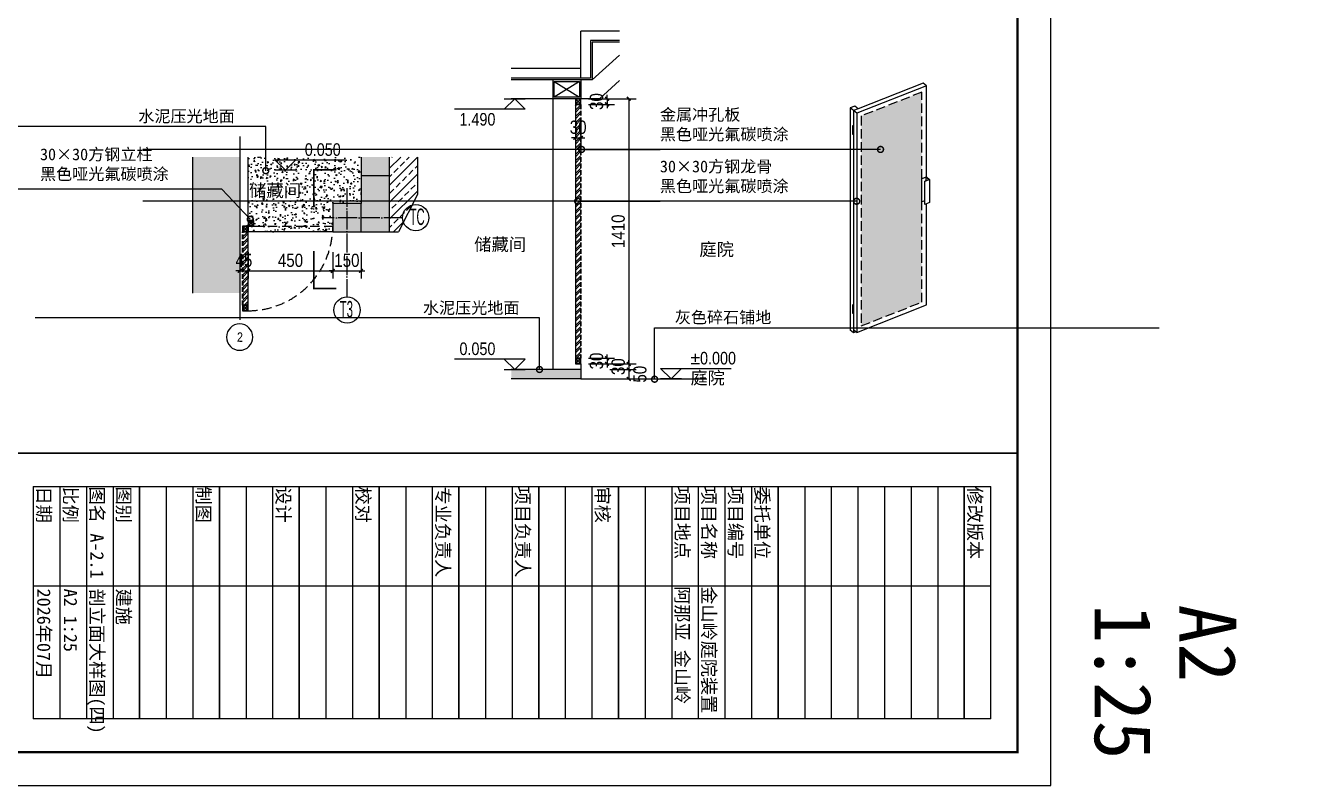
# Model space of a CAD drawing. Extents: x 9928 to 93764, y -101273 to -34887.
# Drawn here: x 82143 to 88937, y -101273 to -97231 of the extents above; entities that cross this region are included whole.
import ezdxf
from ezdxf import colors
from ezdxf.entities.mleader import LeaderData, LeaderLine
from ezdxf.enums import TextEntityAlignment as Align
from ezdxf.math import Vec2, Vec3

# ---------------------------------------------------------------- set-up
doc = ezdxf.new("R2010")
doc.units = 0
doc.header["$LTSCALE"] = 1000
doc.header["$MEASUREMENT"] = 0
for name, pattern in [('CENTER', [2, 1.25, -0.25, 0.25, -0.25]), ('DASH', [0.35, 0.25, -0.1]), ('DOTE', [2.42, 2, -0.2, 0.02, -0.2]), ('HIDDEN', [0.375, 0.25, -0.125])]:
    doc.linetypes.add(name, pattern=pattern)
for name, color, linetype in [('A', 163, 'CENTER'), ('A-ANNO-DIMS', 6, 'Continuous'), ('A-ANNO-NOTE', 4, 'Continuous'), ('A-ANNO-SYMB', 4, 'Continuous'), ('A-DETL-144', 144, 'Continuous'), ('A-DETL-42', 42, 'Continuous'), ('A-DOOR-SWNG', 21, 'HIDDEN'), ('A-FLOR-STRS', 54, 'Continuous'), ('A-FURN-PATT-251', 251, 'Continuous'), ('A-PRTN-PRHT', 216, 'Continuous'), ('A-SECT-005', 5, 'Continuous'), ('A-SECT-146', 216, 'Continuous'), ('A-WALL-FULL', 5, 'Continuous'), ('GL', 131, 'Continuous'), ('S-COLS', 5, 'Continuous'), ('S-GRID-IDEN', 4, 'Continuous'), ('S-PATT-251', 251, 'Continuous'), ('SPACE_HATCH', 8, 'Continuous')]:
    doc.layers.add(name, color=color, linetype=linetype)
doc.layers.add('A-ANNO-NPLT', color=250, linetype='Continuous', plot=False)
doc.styles.add('DIM', font='ARIALN.TTF')
doc.styles.add('DIM_T3', font='ARIALN.TTF')
doc.styles.add('EN', font='ARIALN.TTF')
doc.styles.add('EN1', font='ARIALN.TTF')
doc.styles.add('TBLK-A1$0$EN', font='')
doc.styles.get('TBLK-A1$0$EN').set_extended_font_data('SimSun')
doc.dimstyles.new('_TCH_ARCH&&20', dxfattribs={"dimtxt": 70, "dimasz": 20, "dimexe": 40, "dimexo": 40, "dimgap": 20, "dimtad": 1, "dimdec": 0, "dimzin": 0, "dimdsep": 46, "dimtxsty": 'DIM_T3', "dimblk": 'ARCHTICK', "dimcen": 0.09, "dimclrd": 6, "dimclre": 6, "dimclrt": 6, "dimazin": 2, "dimtfac": 1, "dimtdec": 0, "dimtix": 1, "dimtmove": 2, "dimatfit": 3, "dimfxl": 100, "dimfxlon": 1, "dimtolj": 1, "dimtzin": 0, "dimarcsym": 0})

# ---------------------------------------------------------------- blocks, each defined once
blk = doc.blocks.new('alsidufhasdf')
at = {"layer": 'A-ANNO-NOTE'}
blk.add_line((-71369.3, -56095.3), (-70145.8, -56095.3), dxfattribs=at)
at = {"layer": 'A-ANNO-NOTE', "const_width": 12.5, "flags": 128}
blk.add_lwpolyline([(-69970.8, -65800.3), (-69970.8, -51475.3), (-80015.8, -51475.3), (-80015.8, -65800.3)], close=True, dxfattribs=at)
at = {"layer": 'A-ANNO-NOTE', "const_width": 8.75, "flags": 128}
blk.add_lwpolyline([(-71544.3, -56795.3), (-71544.3, -51475.3)], dxfattribs=at)
at = {"layer": 'A-ANNO-NOTE', "const_width": 8.75}
for points in [[(-71369.3, -51755.3), (-70145.8, -51755.3)], [(-71369.3, -52735.3), (-70145.8, -52735.3)], [(-71369.3, -53575.3), (-70145.8, -53575.3)], [(-71369.3, -53995.3), (-70145.8, -53995.3)], [(-71369.3, -54415.3), (-70145.8, -54415.3)], [(-71369.3, -54835.3), (-70145.8, -54835.3)], [(-71369.3, -55255.3), (-70145.8, -55255.3)], [(-71369.3, -55675.3), (-70145.8, -55675.3)], [(-71369.3, -56095.3), (-70145.8, -56095.3)]]:
    blk.add_lwpolyline(points, dxfattribs=at)
at = {"layer": 'A-ANNO-NPLT'}
for p, q in [((-70145.8, -51615.3), (-71369.3, -51615.3)), ((-70844.3, -51615.3), (-70844.3, -56655.3)), ((-71369.3, -51755.3), (-70145.8, -51755.3)), ((-71369.3, -51895.3), (-70145.8, -51895.3)), ((-71369.3, -52035.3), (-70145.8, -52035.3)), ((-71369.3, -52175.3), (-70145.8, -52175.3)), ((-71369.3, -52315.3), (-70145.8, -52315.3)), ((-71369.3, -52455.3), (-70145.8, -52455.3)), ((-71369.3, -52595.3), (-70145.8, -52595.3)), ((-71369.3, -52735.3), (-70145.8, -52735.3)), ((-71369.3, -52875.3), (-70145.8, -52875.3)), ((-71369.3, -53015.3), (-70145.8, -53015.3)), ((-71369.3, -53155.3), (-70145.8, -53155.3)), ((-71369.3, -53295.3), (-70145.8, -53295.3)), ((-71369.3, -53435.3), (-70145.8, -53435.3)), ((-71369.3, -53575.3), (-70145.8, -53575.3)), ((-71369.3, -53715.3), (-70145.8, -53715.3)), ((-71369.3, -53855.3), (-70145.8, -53855.3)), ((-71369.3, -53995.3), (-70145.8, -53995.3)), ((-71369.3, -54135.3), (-70145.8, -54135.3)), ((-71369.3, -54275.3), (-70145.8, -54275.3)), ((-71369.3, -54415.3), (-70145.8, -54415.3)), ((-71369.3, -54555.3), (-70145.8, -54555.3)), ((-71369.3, -54695.3), (-70145.8, -54695.3)), ((-71369.3, -54835.3), (-70145.8, -54835.3)), ((-71369.3, -54975.3), (-70145.8, -54975.3)), ((-71369.3, -55115.3), (-70145.8, -55115.3)), ((-71369.3, -55255.3), (-70145.8, -55255.3)), ((-71369.3, -55395.3), (-70145.8, -55395.3)), ((-71369.3, -55535.3), (-70145.8, -55535.3)), ((-71369.3, -55815.3), (-70145.8, -55815.3)), ((-71369.3, -55955.3), (-70145.8, -55955.3)), ((-71369.3, -55955.3), (-70145.8, -55955.3)), ((-71369.3, -56095.3), (-70145.8, -56095.3)), ((-71369.3, -56095.3), (-70145.8, -56095.3)), ((-71369.3, -56235.3), (-70145.8, -56235.3)), ((-71369.3, -56235.3), (-70145.8, -56235.3)), ((-71369.3, -56235.3), (-70145.8, -56235.3)), ((-71369.3, -56375.3), (-70145.8, -56375.3)), ((-71369.3, -56375.3), (-70145.8, -56375.3)), ((-71369.3, -56515.3), (-70145.8, -56515.3)), ((-71369.3, -56515.3), (-70145.8, -56515.3)), ((-71369.3, -56655.3), (-70145.8, -56655.3)), ((-71369.3, -56655.3), (-70145.8, -56655.3))]:
    blk.add_line(p, q, dxfattribs=at)
blk.add_lwpolyline([(-69795.8, -66000.3), (-69795.8, -51300.3), (-80190.8, -51300.3), (-80190.8, -66000.3)], close=True, dxfattribs=at)
for points in [[(-71369.3, -56655.3), (-71369.3, -51615.3)], [(-70145.8, -51615.3), (-70145.8, -56655.3)]]:
    blk.add_lwpolyline(points, dxfattribs=at)
at = {"layer": 'A-ANNO-NOTE', "style": 'TBLK-A1$0$EN'}
for s, p in [('修改版本', (-71369.3, -51755.3)), ('委托单位', (-71369.3, -52875.3)), ('项目编号', (-71369.3, -53015.3)), ('项目名称', (-71369.3, -53155.3)), ('金山岭庭院装置', (-70844.3, -53155.3)), ('项目地点', (-71369.3, -53295.3)), ('阿那亚 金山岭', (-70844.3, -53295.3)), ('审核', (-71369.3, -53715.3)), ('项目负责人', (-71369.3, -54135.3)), ('专业负责人', (-71369.3, -54555.3)), ('校对', (-71369.3, -54975.3)), ('设计', (-71369.3, -55395.3)), ('制图', (-71369.3, -55815.3)), ('图别', (-71369.3, -56235.3)), ('图名', (-71369.3, -56375.3)), ('比例', (-71369.3, -56515.3)), ('A2 1:25', (-70832.2, -56515.3)), ('日期', (-71369.3, -56655.3)), ('2026年07月', (-70832.2, -56655.3))]:
    blk.add_text(s, height=70, dxfattribs=at).set_placement(p, align=Align.BOTTOM_LEFT)
at = {"layer": 'A-ANNO-NOTE', "char_height": 300, "attachment_point": 1, "style": 'DIM_T3'}
for s, insert in [('{\\fSimSun|b0|i0|c134|p2;A2}', (-70748.7, -50324.1)), ('{\\fSimSun|b0|i0|c134|p2;1:25}', (-70748.7, -50769))]:
    blk.add_mtext_dynamic_manual_height_columns(s, width=5992.162, gutter_width=1500, heights=[0], dxfattribs=dict(at, insert=insert))
blk = doc.blocks.new('_ArchTick')
at = {"color": 0, "linetype": 'ByBlock', "const_width": 0.4}
blk.add_lwpolyline([(-0.5, -0.5), (0.5, 0.5)], dxfattribs=at)
blk = doc.blocks.new('*D771')
at = {"layer": 'A-ANNO-DIMS', "color": 6, "lineweight": -2, "transparency": 16777216}
for p, q in [((85249.9, -97620.4), (85389.9, -97620.4)), ((85349.9, -97620.4), (85349.9, -99030.4)), ((85249.9, -99030.4), (85389.9, -99030.4))]:
    blk.add_line(p, q, dxfattribs=at)
at = {"layer": 'Defpoints', "color": 0, "transparency": 16777216}
for p in [(85096.1, -97620.4), (85096.1, -99030.4), (85349.9, -99030.4)]:
    blk.add_point(p, dxfattribs=at)
at = {"layer": 'A-ANNO-DIMS', "color": 6, "lineweight": -2, "transparency": 16777216, "xscale": 20, "yscale": 20, "zscale": 20}
for p, rotation in [((85349.9, -97620.4), 90), ((85349.9, -99030.4), 270)]:
    blk.add_blockref('_ArchTick', p, dxfattribs=dict(at, rotation=rotation))
at = {"layer": 'A-ANNO-DIMS', "color": 6, "transparency": 16777216, "insert": (85294.2, -98325.4), "char_height": 70, "attachment_point": 5, "rotation": 90, "style": 'DIM_T3'}
blk.add_mtext('\\A1;1410', dxfattribs=at)
blk = doc.blocks.new('*D772')
at = {"layer": 'A-ANNO-DIMS', "color": 6, "lineweight": -2, "transparency": 16777216}
for p, q in [((85136.1, -97620.4), (85274.7, -97620.4)), ((85234.7, -97620.4), (85234.7, -97600.4)), ((85234.7, -97620.4), (85234.7, -97650.4)), ((85136.1, -97650.4), (85274.7, -97650.4)), ((85234.7, -97650.4), (85234.7, -97670.4))]:
    blk.add_line(p, q, dxfattribs=at)
at = {"layer": 'Defpoints', "color": 0, "transparency": 16777216}
for p in [(85096.1, -97620.4), (85096.1, -97650.4), (85234.7, -97650.4)]:
    blk.add_point(p, dxfattribs=at)
at = {"layer": 'A-ANNO-DIMS', "color": 6, "lineweight": -2, "transparency": 16777216, "xscale": 20, "yscale": 20, "zscale": 20}
for p, rotation in [((85234.7, -97620.4), 270), ((85234.7, -97650.4), 90)]:
    blk.add_blockref('_ArchTick', p, dxfattribs=dict(at, rotation=rotation))
at = {"layer": 'A-ANNO-DIMS', "color": 6, "transparency": 16777216, "insert": (85178.9, -97635.4), "char_height": 70, "attachment_point": 5, "rotation": 90, "style": 'DIM_T3'}
blk.add_mtext('\\A1;30', dxfattribs=at)
blk = doc.blocks.new('*D773')
at = {"layer": 'A-ANNO-DIMS', "color": 6, "lineweight": -2, "transparency": 16777216}
for p, q in [((85234.7, -99000.4), (85234.7, -98980.4)), ((85136.1, -99000.4), (85274.7, -99000.4)), ((85136.1, -99030.4), (85274.7, -99030.4)), ((85234.7, -99000.4), (85234.7, -99030.4)), ((85234.7, -99030.4), (85234.7, -99050.4))]:
    blk.add_line(p, q, dxfattribs=at)
at = {"layer": 'Defpoints', "color": 0, "transparency": 16777216}
for p in [(85096.1, -99000.4), (85096.1, -99030.4), (85234.7, -99030.4)]:
    blk.add_point(p, dxfattribs=at)
at = {"layer": 'A-ANNO-DIMS', "color": 6, "lineweight": -2, "transparency": 16777216, "xscale": 20, "yscale": 20, "zscale": 20}
for p, rotation in [((85234.7, -99000.4), 270), ((85234.7, -99030.4), 90)]:
    blk.add_blockref('_ArchTick', p, dxfattribs=dict(at, rotation=rotation))
at = {"layer": 'A-ANNO-DIMS', "color": 6, "transparency": 16777216, "insert": (85178.9, -99015.4), "char_height": 70, "attachment_point": 5, "rotation": 90, "style": 'DIM_T3'}
blk.add_mtext('\\A1;30', dxfattribs=at)
blk = doc.blocks.new('*D774')
at = {"layer": 'A-ANNO-DIMS', "color": 6, "lineweight": -2, "transparency": 16777216}
for p, q in [((85066.1, -97728), (85066.1, -97868)), ((85096.1, -97728), (85096.1, -97868)), ((85066.1, -97828), (85046.1, -97828)), ((85066.1, -97828), (85096.1, -97828)), ((85096.1, -97828), (85116.1, -97828))]:
    blk.add_line(p, q, dxfattribs=at)
at = {"layer": 'Defpoints', "color": 0, "transparency": 16777216}
for p in [(85066.1, -97620.4), (85096.1, -97620.4), (85096.1, -97828)]:
    blk.add_point(p, dxfattribs=at)
at = {"layer": 'A-ANNO-DIMS', "color": 6, "lineweight": -2, "transparency": 16777216, "xscale": 20, "yscale": 20, "zscale": 20}
blk.add_blockref('_ArchTick', (85066.1, -97828), dxfattribs=at)
at = {"layer": 'A-ANNO-DIMS', "color": 6, "lineweight": -2, "transparency": 16777216, "xscale": 20, "yscale": 20, "zscale": 20, "rotation": 180}
blk.add_blockref('_ArchTick', (85096.1, -97828), dxfattribs=at)
at = {"layer": 'A-ANNO-DIMS', "color": 6, "transparency": 16777216, "insert": (85081.1, -97772.3), "char_height": 70, "attachment_point": 5, "style": 'DIM_T3'}
blk.add_mtext('\\A1;30', dxfattribs=at)
blk = doc.blocks.new('zw2')
at = {"layer": 'SPACE_HATCH'}
h = blk.add_hatch(color=256, dxfattribs=at)
h.dxf.hatch_style = 1
h.paths.add_polyline_path([(41709.3, -78137.2), (41859.3, -78137.2), (41859.3, -77987.2), (41709.3, -77987.2)])
at = {"layer": 'S-COLS'}
blk.add_lwpolyline([(41709.3, -78137.2), (41859.3, -78137.2), (41859.3, -77987.2), (41709.3, -77987.2)], close=True, dxfattribs=at)
blk = doc.blocks.new('TAG-COL')
blk.add_circle((0, 0), 4)
at = {"style": 'EN1'}
blk.add_attdef('NO', text='', height=2.19, dxfattribs=at).set_placement((0.01, 0.01), align=Align.MIDDLE_CENTER)
blk = doc.blocks.new('rrr')
at = {"layer": 'A-DETL-144'}
for p, q in [((112777.1, -95092.6), (112777.1, -95062.6)), ((112804.1, -95065.6), (112780.1, -95089.6)), ((112804.1, -95089.6), (112780.1, -95065.6)), ((113197.1, -95092.6), (113197.1, -95062.6)), ((113224.1, -95065.6), (113200.1, -95089.6)), ((113224.1, -95089.6), (113200.1, -95065.6))]:
    blk.add_line(p, q, dxfattribs=at)
at = {"layer": 'A-DETL-144', "linetype": 'DASH', "ltscale": 0.1}
for p, q in [((113197.1, -95089.6), (112807.1, -95089.6)), ((113197.1, -95092.6), (112807.1, -95092.6))]:
    blk.add_line(p, q, dxfattribs=at)
at = {"layer": 'A-DETL-144'}
for points in [[(112777.1, -95062.6), (112777.1, -95092.6), (112807.1, -95092.6), (112807.1, -95062.6)], [(112780.1, -95065.6), (112780.1, -95089.6), (112804.1, -95089.6), (112804.1, -95065.6)], [(113197.1, -95062.6), (113197.1, -95092.6), (113227.1, -95092.6), (113227.1, -95062.6)], [(113200.1, -95065.6), (113200.1, -95089.6), (113224.1, -95089.6), (113224.1, -95065.6)]]:
    blk.add_lwpolyline(points, close=True, dxfattribs=at)
at = {"layer": 'A-DETL-42'}
blk.add_line((113197.1, -95062.6), (112807.1, -95062.6), dxfattribs=at)
blk = doc.blocks.new('*D776')
at = {"layer": 'A-ANNO-DIMS', "color": 6, "lineweight": -2, "transparency": 16777216}
for p, q in [((83281.6, -98436), (83281.6, -98576)), ((83326.6, -98436), (83326.6, -98576)), ((83281.6, -98536), (83261.6, -98536)), ((83281.6, -98536), (83326.6, -98536)), ((83326.6, -98536), (83346.6, -98536))]:
    blk.add_line(p, q, dxfattribs=at)
at = {"layer": 'Defpoints', "color": 0, "transparency": 16777216}
for p in [(83281.6, -97930.9), (83326.6, -97930.9), (83326.6, -98536)]:
    blk.add_point(p, dxfattribs=at)
at = {"layer": 'A-ANNO-DIMS', "color": 6, "lineweight": -2, "transparency": 16777216, "xscale": 20, "yscale": 20, "zscale": 20}
blk.add_blockref('_ArchTick', (83281.6, -98536), dxfattribs=at)
at = {"layer": 'A-ANNO-DIMS', "color": 6, "lineweight": -2, "transparency": 16777216, "xscale": 20, "yscale": 20, "zscale": 20, "rotation": 180}
blk.add_blockref('_ArchTick', (83326.6, -98536), dxfattribs=at)
at = {"layer": 'A-ANNO-DIMS', "color": 6, "transparency": 16777216, "insert": (83304.1, -98480.4), "char_height": 70, "attachment_point": 5, "style": 'DIM_T3'}
blk.add_mtext('\\A1;45', dxfattribs=at)
blk = doc.blocks.new('*D777')
at = {"layer": 'A-ANNO-DIMS', "color": 6, "lineweight": -2, "transparency": 16777216}
for p, q in [((83326.6, -98436), (83326.6, -98576)), ((83776.6, -98436), (83776.6, -98576)), ((83326.6, -98536), (83776.6, -98536))]:
    blk.add_line(p, q, dxfattribs=at)
at = {"layer": 'Defpoints', "color": 0, "transparency": 16777216}
for p in [(83326.6, -97930.9), (83776.6, -98328), (83776.6, -98536)]:
    blk.add_point(p, dxfattribs=at)
at = {"layer": 'A-ANNO-DIMS', "color": 6, "lineweight": -2, "transparency": 16777216, "xscale": 20, "yscale": 20, "zscale": 20, "rotation": 180}
blk.add_blockref('_ArchTick', (83326.6, -98536), dxfattribs=at)
at = {"layer": 'A-ANNO-DIMS', "color": 6, "lineweight": -2, "transparency": 16777216, "xscale": 20, "yscale": 20, "zscale": 20}
blk.add_blockref('_ArchTick', (83776.6, -98536), dxfattribs=at)
at = {"layer": 'A-ANNO-DIMS', "color": 6, "transparency": 16777216, "insert": (83551.6, -98480.2), "char_height": 70, "attachment_point": 5, "style": 'DIM_T3'}
blk.add_mtext('\\A1;450', dxfattribs=at)
blk = doc.blocks.new('*D778')
at = {"layer": 'A-ANNO-DIMS', "color": 6, "lineweight": -2, "transparency": 16777216}
for p, q in [((83776.6, -98436), (83776.6, -98576)), ((83926.6, -98436), (83926.6, -98576)), ((83776.6, -98536), (83756.6, -98536)), ((83776.6, -98536), (83926.6, -98536)), ((83926.6, -98536), (83946.6, -98536))]:
    blk.add_line(p, q, dxfattribs=at)
at = {"layer": 'Defpoints', "color": 0, "transparency": 16777216}
for p in [(83776.6, -98328), (83926.6, -98328), (83926.6, -98536)]:
    blk.add_point(p, dxfattribs=at)
at = {"layer": 'A-ANNO-DIMS', "color": 6, "lineweight": -2, "transparency": 16777216, "xscale": 20, "yscale": 20, "zscale": 20}
blk.add_blockref('_ArchTick', (83776.6, -98536), dxfattribs=at)
at = {"layer": 'A-ANNO-DIMS', "color": 6, "lineweight": -2, "transparency": 16777216, "xscale": 20, "yscale": 20, "zscale": 20, "rotation": 180}
blk.add_blockref('_ArchTick', (83926.6, -98536), dxfattribs=at)
at = {"layer": 'A-ANNO-DIMS', "color": 6, "transparency": 16777216, "insert": (83851.6, -98480.2), "char_height": 70, "attachment_point": 5, "style": 'DIM_T3'}
blk.add_mtext('\\A1;150', dxfattribs=at)
blk = doc.blocks.new('_DotSmall')
at = {"color": 0, "linetype": 'ByBlock', "const_width": 0.5}
blk.add_lwpolyline([(-0.0625, 0, 1), (0.0625, 0, 1)], format="xyb", close=True, dxfattribs=at)
blk = doc.blocks.new('TAG-PLAN-ELEV')
blk.add_line((-1.66, 0), (9.6, 0))
for points in [[(-1.66, 0), (0, -1.66), (1.66, 0)], [(1.66, -1.66), (-1.66, -1.66)]]:
    blk.add_lwpolyline(points)
at = {"style": 'EN'}
for tag, p in [('LEVEL', (2.45, 0.65)), ('NAME', (2.45, -2.51))]:
    blk.add_attdef(tag, p, '', height=2, dxfattribs=at)
blk = doc.blocks.new('*D836')
at = {"layer": 'A-ANNO-DIMS', "color": 6, "lineweight": -2, "transparency": 16777216}
for p, q in [((85249.9, -99030.4), (85389.9, -99030.4)), ((85349.9, -99030.4), (85349.9, -99010.4)), ((85349.9, -99030.4), (85349.9, -99060.4)), ((85249.9, -99060.4), (85389.9, -99060.4)), ((85349.9, -99060.4), (85349.9, -99080.4))]:
    blk.add_line(p, q, dxfattribs=at)
at = {"layer": 'Defpoints', "color": 0, "transparency": 16777216}
for p in [(85096.1, -99030.4), (85096.1, -99060.4), (85349.9, -99060.4)]:
    blk.add_point(p, dxfattribs=at)
at = {"layer": 'A-ANNO-DIMS', "color": 6, "lineweight": -2, "transparency": 16777216, "xscale": 20, "yscale": 20, "zscale": 20}
for p, rotation in [((85349.9, -99030.4), 270), ((85349.9, -99060.4), 90)]:
    blk.add_blockref('_ArchTick', p, dxfattribs=dict(at, rotation=rotation))
at = {"layer": 'A-ANNO-DIMS', "color": 6, "transparency": 16777216, "insert": (85294.2, -99045.4), "char_height": 70, "attachment_point": 5, "rotation": 90, "style": 'DIM_T3'}
blk.add_mtext('\\A1;30', dxfattribs=at)
blk = doc.blocks.new('*D837')
at = {"layer": 'A-ANNO-DIMS', "color": 6, "lineweight": -2, "transparency": 16777216}
for p, q in [((85249.9, -99060.4), (85389.9, -99060.4)), ((85249.9, -99110.4), (85389.9, -99110.4)), ((85349.9, -99060.4), (85349.9, -99110.4))]:
    blk.add_line(p, q, dxfattribs=at)
at = {"layer": 'Defpoints', "color": 0, "transparency": 16777216}
for p in [(85096.1, -99060.4), (85096.1, -99110.4), (85349.9, -99110.4)]:
    blk.add_point(p, dxfattribs=at)
at = {"layer": 'A-ANNO-DIMS', "color": 6, "lineweight": -2, "transparency": 16777216, "xscale": 20, "yscale": 20, "zscale": 20}
for p, rotation in [((85349.9, -99060.4), 90), ((85349.9, -99110.4), 270)]:
    blk.add_blockref('_ArchTick', p, dxfattribs=dict(at, rotation=rotation))
at = {"layer": 'A-ANNO-DIMS', "color": 6, "transparency": 16777216, "insert": (85409.5, -99085.4), "char_height": 70, "attachment_point": 5, "rotation": 90, "style": 'DIM_T3'}
blk.add_mtext('\\A1;50', dxfattribs=at)

msp = doc.modelspace()

# ---------------------------------------------------------------- hatches: boundary and pattern name
at = {"layer": 'A-FURN-PATT-251'}
h = msp.add_hatch(dxfattribs=at)
h.set_pattern_fill('ANSI32', color=256, scale=5)
h.set_pattern_definition([(45, (-29865.337, -3182.235), (-16.8379802, 16.8379802), []), (45, (-29854.112, -3182.235), (-16.8379802, 16.8379802), [])])
h.paths.add_polyline_path([(85093.1, -97650.4), (85066.1, -97650.4), (85066.1, -99010.4), (85093.1, -99010.4)])
h = msp.add_hatch(color=256, dxfattribs=at)
h.dxf.hatch_style = 1
h.paths.add_polyline_path([(83031.6, -98653.9), (83281.6, -98653.9), (83281.6, -97930.9), (83031.6, -97930.9)])
h = msp.add_hatch(dxfattribs=at)
h.set_pattern_fill('混凝土', color=256, scale=10, angle=180)
h.set_pattern_definition([(230, (-30430.557, -3259.1), (-71.726018, 6.275213), [7.5, -82.5]), (175, (-30430.56, -3259.1), (13.875133, -75.219213), [6, -66]), (280.4514, (-30436.534, -3258.575), (-57.850938, -68.943954), [6.37402, -70.11421]), (226.1842, (-30430.56, -3279.1), (-106.724105, 16.5519), [11.25, -123.75]), (276.6356, (-30439.45, -3277.72), (-93.46627, -97.41179), [9.56103, -105.1713]), (171.1842, (-30430.56, -3279.1), (-93.466195, -97.41186), [9, -99]), (201, (-30440.557, -3274.1), (-59.690705, 40.26189), [7.5, -82.5]), (146, (-30440.56, -3274.1), (-24.331533, -72.515005), [6, -66]), (251.4514, (-30445.53, -3270.74), (-84.022263, -32.25305), [6.37402, -70.11421]), (217.5, (-30430.557, -3259.098), (-1.2159855, -33.2893854), [0, -65.2, 0, -67, 0, -66.25]), (187.5, (-30430.557, -3259.1), (-26.306954, -39.441171), [0, -38.2, 0, -63.7, 0, -25.25]), (147.5, (-30408.257, -3259.098), (-53.3822436, 2.255487), [0, -25, 0, -78, 0, -103.5]), (137.5, (-30398.257, -3259.1), (-58.318617, -10.010498), [0, -32.5, 0, -51.8, 0, -73.5])])
h.paths.add_polyline_path([(83926.6, -97930.9), (83326.6, -97930.9), (83326.6, -98328), (83776.6, -98328), (83771.2, -98178), (83926.6, -98178)])
h = msp.add_hatch(color=253, dxfattribs=at)
h.dxf.hatch_style = 1
h.paths.add_polyline_path([(83926.6, -97930.9), (84076.6, -97930.9), (84076.6, -98328), (83926.6, -98328)])
h = msp.add_hatch(dxfattribs=at)
h.set_pattern_fill('ANSI33', color=256, scale=20, angle=180)
h.set_pattern_definition([(225, (-30430.56, -3259.1), (44.90128, -44.90128), []), (225, (-30475.46, -3259.1), (44.90128, -44.90128), [31.75, -15.875])])
h.paths.add_polyline_path([(84076.6, -97930.9), (84226.6, -97930.9), (84226.6, -98129.4), (84126.6, -98328), (84076.6, -98328)])
h = msp.add_hatch(dxfattribs=at)
h.set_pattern_fill('ANSI32', color=256, scale=5)
h.set_pattern_definition([(45, (-30430.557, -3259.098), (-16.8379802, 16.8379802), []), (45, (-30419.332, -3259.098), (-16.8379802, 16.8379802), [])])
h.paths.add_polyline_path([(83326.6, -98328), (83299.6, -98328), (83299.6, -98718), (83326.6, -98718)])
h = msp.add_hatch(color=256, dxfattribs=at)
h.dxf.hatch_style = 1
h.paths.add_polyline_path([(84725.5, -99060.4), (84725.5, -99110.4), (85096.1, -99110.4), (85096.1, -99060.4)])
at = {"layer": 'S-PATT-251'}
h = msp.add_hatch(dxfattribs=at)
h.set_pattern_fill('圆形花纹', color=256, scale=8)
h.set_pattern_definition([(0, (-27283.222, -3039.83), (24, 12), [0.96, -23.04]), (90, (-27288.742, -3034.31), (-12, 24), [0.96, -23.04]), (45, (-27287.302, -3029.99), (0, 24), [1.0182338, -32.9228912]), (45, (-27278.902, -3038.39), (0, 24), [1.0182338, -32.9228912]), (135, (-27286.582, -3038.39), (-24, 2e-15), [1.0182338, -32.9228912]), (135, (-27278.182, -3029.99), (-24, 2e-15), [1.0182338, -32.9228912]), (36.8698977, (-27286.5815, -3029.2695), (24, 24), [1.2, -118.8]), (36.8698977, (-27279.8615, -3039.1095), (24, 24), [1.2, -118.8]), (53.1301024, (-27278.1815, -3037.6695), (-24, -24), [1.2, -118.8]), (53.1301024, (-27288.0215, -3030.9495), (-24, -24), [1.2, -118.8]), (126.8698976, (-27287.3015, -3037.6695), (-24, 24), [1.2, -118.8]), (126.8698976, (-27277.4615, -3030.9495), (-24, 24), [1.2, -118.8]), (143.1301023, (-27278.9015, -3029.2695), (-24, 24), [1.2, -118.8]), (143.1301023, (-27285.6215, -3039.1095), (-24, 24), [1.2, -118.8]), (11.3099325, (-27282.2615, -3039.8295), (23.99999994, 3e-08), [1.2237646, -121.152696]), (11.3099325, (-27284.4215, -3028.0695), (23.99999994, 3e-08), [1.2237646, -121.152696]), (78.6900675, (-27288.7415, -3033.3495), (3e-08, 23.99999994), [1.2237646, -121.152696]), (78.6900675, (-27276.9815, -3035.5095), (3e-08, 23.99999994), [1.2237646, -121.152696]), (101.3099325, (-27276.7415, -3033.3495), (-2e-09, -23.99999978), [1.2237646, -121.152696]), (101.3099325, (-27288.5015, -3035.5095), (-2e-09, -23.99999978), [1.2237646, -121.152696]), (168.6900675, (-27283.2215, -3039.8295), (-23.99999994, 3e-08), [1.2237646, -121.152696]), (168.6900675, (-27281.0615, -3028.0695), (-23.99999994, 3e-08), [1.2237646, -121.152696]), (21.8014095, (-27285.6215, -3028.5495), (47.99999998, 23.99999995), [1.2924395, -127.951512]), (21.8014095, (-27281.0615, -3039.5895), (47.99999998, 23.99999995), [1.2924395, -127.951512]), (68.1985905, (-27288.5015, -3032.1495), (-23.99999974, -47.99999946), [1.2924395, -127.951512]), (68.1985905, (-27277.4615, -3036.7095), (-23.99999974, -47.99999946), [1.2924395, -127.951512]), (111.8014095, (-27288.0215, -3036.7095), (-23.99999995, 47.99999998), [1.2924395, -127.951512]), (111.8014095, (-27276.9815, -3032.1495), (-23.99999995, 47.99999998), [1.2924395, -127.951512]), (158.1985905, (-27284.4215, -3039.5895), (-48.00000001, 23.99999987), [1.2924395, -127.951512]), (158.1985905, (-27279.8615, -3028.5495), (-48.00000001, 23.99999987), [1.2924395, -127.951512])])
h.paths.add_polyline_path([(86907.6, -97585.7), (86586.5, -97712.1), (86586.5, -98828.7), (86907.6, -98702.3), (86907.6, -98168.6), (86907.6, -98045.5)])

# ---------------------------------------------------------------- linework, layer by layer
at = {"layer": 'A', "ltscale": 0.3}
msp.add_line((83281.6, -97820.5), (83281.6, -98818.2), dxfattribs=at)
at = {"layer": 'A-ANNO-NOTE', "const_width": 10}
for points in [[(83795.7, -97998.8), (83675.7, -97998.8), (83675.7, -98198.8)], [(83675.7, -98429.4), (83675.7, -98629.4), (83795.7, -98629.4)]]:
    msp.add_lwpolyline(points, dxfattribs=at)
at = {"layer": 'A-ANNO-SYMB', "linetype": 'ByBlock', "lineweight": -2}
for points in [[(85099.4, -97890.1), (85517.9, -97890.1)], [(85078.5, -98165.8), (85517.2, -98165.8)]]:
    msp.add_lwpolyline(points, dxfattribs=at)
at = {"layer": 'A-DETL-144'}
for p, q in [((85156.1, -97520.4), (85301.5, -97388.2)), ((84946.1, -97520.4), (84946.1, -97620.4)), ((85096.1, -97520.4), (85096.1, -97620.4)), ((85301.5, -97523.3), (85194.7, -97620.4)), ((85194.7, -97620.4), (84725.5, -97620.4)), ((85069.1, -97623.4), (85093.1, -97647.4)), ((85093.1, -97623.4), (85069.1, -97647.4)), ((85096.1, -97650.4), (85066.1, -97650.4)), ((83329.6, -98271), (83353.6, -98295)), ((83353.6, -98271), (83329.6, -98295)), ((85096.1, -99030.4), (85066.1, -99030.4)), ((85069.1, -99003.4), (85093.1, -99027.4)), ((85093.1, -99003.4), (85069.1, -99027.4))]:
    msp.add_line(p, q, dxfattribs=at)
at = {"layer": 'A-DETL-144', "linetype": 'DASH', "ltscale": 0.1}
for p, q in [((85093.1, -97650.4), (85093.1, -99000.4)), ((85096.1, -97650.4), (85096.1, -99000.4))]:
    msp.add_line(p, q, dxfattribs=at)
at = {"layer": 'A-DETL-144'}
for points in [[(85301.5, -97310.4), (85146.1, -97310.4), (85146.1, -97510.4), (84725.5, -97510.4)], [(85301.5, -97320.4), (85156.1, -97320.4), (85156.1, -97520.4), (84725.5, -97520.4)]]:
    msp.add_lwpolyline(points, dxfattribs=at)
for points in [[(84954.1, -97528.4), (85088.1, -97528.4), (85088.1, -97612.4), (84954.1, -97612.4)], [(85066.1, -97650.4), (85096.1, -97650.4), (85096.1, -97620.4), (85066.1, -97620.4)], [(85069.1, -97647.4), (85093.1, -97647.4), (85093.1, -97623.4), (85069.1, -97623.4)], [(83326.6, -98298), (83356.6, -98298), (83356.6, -98268), (83326.6, -98268)], [(83329.6, -98295), (83353.6, -98295), (83353.6, -98271), (83329.6, -98271)], [(85066.1, -99030.4), (85096.1, -99030.4), (85096.1, -99000.4), (85066.1, -99000.4)], [(85069.1, -99027.4), (85093.1, -99027.4), (85093.1, -99003.4), (85069.1, -99003.4)]]:
    msp.add_lwpolyline(points, close=True, dxfattribs=at)
msp.add_circle((83323.6, -98295), 3, dxfattribs=at)
at = {"layer": 'A-DETL-42'}
for p, q in [((86932.3, -97551.4), (86561.8, -97697.2)), ((86915.3, -97537.3), (86569.5, -97673.4)), ((86932.3, -97551.4), (86915.3, -97537.3)), ((86932.3, -98035.8), (86932.3, -97551.4)), ((84946.1, -97620.4), (84946.1, -99060.4)), ((85066.1, -97650.4), (85066.1, -99000.4)), ((86552.5, -97659.3), (86527.8, -97669)), ((86544.8, -97683.1), (86527.8, -97669)), ((86527.8, -97669), (86527.8, -98851.3)), ((86569.5, -97673.4), (86544.8, -97683.1)), ((86544.8, -97683.1), (86544.8, -97765.2)), ((86561.8, -97697.2), (86544.8, -97683.1)), ((86569.5, -97673.4), (86552.5, -97659.3)), ((86561.8, -97697.2), (86561.8, -98863.1)), ((86539.4, -97765.9), (86539.3, -97766.3)), ((86539.3, -97766.3), (86539.3, -97807.4)), ((86539.3, -97766.3), (86539.5, -97766.8)), ((86539.3, -97807.4), (86539.5, -97807.8)), ((86539.6, -97765.5), (86539.4, -97765.9)), ((86539.5, -97766.8), (86539.9, -97767.2)), ((86539.5, -97807.8), (86539.9, -97808.2)), ((86540.1, -97765.1), (86539.6, -97765.5)), ((86539.9, -97767.2), (86540.4, -97767.5)), ((86539.9, -97808.2), (86540.4, -97808.5)), ((86540.6, -97764.8), (86540.1, -97765.1)), ((86540.4, -97767.5), (86541.1, -97767.7)), ((86540.4, -97808.5), (86541.1, -97808.8)), ((86541.3, -97764.6), (86540.6, -97764.8)), ((86541.1, -97767.7), (86541.8, -97767.9)), ((86541.1, -97808.8), (86541.8, -97808.9)), ((86542.1, -97764.5), (86541.3, -97764.6)), ((86541.8, -97767.9), (86542.6, -97767.9)), ((86541.8, -97808.9), (86542.6, -97808.9)), ((86542.9, -97764.5), (86542.1, -97764.5)), ((86542.6, -97767.9), (86543.3, -97767.8)), ((86542.6, -97808.9), (86543.3, -97808.9)), ((86543.6, -97764.6), (86542.9, -97764.5)), ((86543.3, -97767.8), (86544, -97767.6)), ((86543.3, -97808.9), (86544, -97808.6)), ((86544.3, -97764.9), (86543.6, -97764.6)), ((86544, -97767.6), (86544.6, -97767.3)), ((86544, -97808.6), (86544.6, -97808.3)), ((86544.8, -97765.2), (86544.3, -97764.9)), ((86544.6, -97767.3), (86545, -97766.9)), ((86544.6, -97808.3), (86544.8, -97808.2)), ((86545.2, -97765.6), (86544.8, -97765.2)), ((86544.8, -97808.2), (86545, -97808)), ((86544.8, -97808.2), (86544.8, -98717.6)), ((86545, -97766.9), (86545.3, -97766.5)), ((86545, -97808), (86545.3, -97807.5)), ((86545.3, -97766), (86545.2, -97765.6)), ((86545.3, -97766.5), (86545.3, -97766)), ((86545.3, -97766.5), (86545.3, -97807.1)), ((86545.3, -97807.5), (86545.3, -97807.1)), ((86907.6, -98045.5), (86932.3, -98035.8)), ((86907.6, -98168.6), (86907.6, -98045.5)), ((86932.3, -98035.8), (86949.3, -98049.9)), ((86949.3, -98049.9), (86949.3, -98173)), ((86907.6, -98168.6), (86908.7, -98169.6)), ((86923.5, -98163.8), (86908.7, -98169.6)), ((86923.5, -98181.8), (86923.5, -98163.8)), ((86923.5, -98181.8), (86924.6, -98182.7)), ((86932.3, -98179.7), (86924.6, -98182.7)), ((86949.3, -98173), (86932.3, -98179.7)), ((86932.3, -98717.2), (86932.3, -98179.7)), ((86539.4, -98718.3), (86539.3, -98718.7)), ((86539.3, -98718.7), (86539.3, -98759.8)), ((86539.3, -98718.7), (86539.5, -98719.1)), ((86539.3, -98759.8), (86539.5, -98760.2)), ((86539.6, -98717.8), (86539.4, -98718.3)), ((86539.5, -98719.1), (86539.9, -98719.5)), ((86539.5, -98760.2), (86539.9, -98760.6)), ((86540.1, -98717.5), (86539.6, -98717.8)), ((86539.9, -98719.5), (86540.4, -98719.9)), ((86539.9, -98760.6), (86540.4, -98760.9)), ((86540.6, -98717.2), (86540.1, -98717.5)), ((86540.4, -98719.9), (86541.1, -98720.1)), ((86540.4, -98760.9), (86541.1, -98761.2)), ((86541.3, -98717), (86540.6, -98717.2)), ((86541.1, -98720.1), (86541.8, -98720.3)), ((86541.1, -98761.2), (86541.8, -98761.3)), ((86542.1, -98716.9), (86541.3, -98717)), ((86541.8, -98720.3), (86542.6, -98720.3)), ((86541.8, -98761.3), (86542.6, -98761.3)), ((86542.9, -98716.9), (86542.1, -98716.9)), ((86542.6, -98720.3), (86543.3, -98720.2)), ((86542.6, -98761.3), (86543.3, -98761.2)), ((86543.6, -98717), (86542.9, -98716.9)), ((86543.3, -98720.2), (86544, -98720)), ((86543.3, -98761.2), (86544, -98761)), ((86544.3, -98717.3), (86543.6, -98717)), ((86544, -98720), (86544.6, -98719.7)), ((86544, -98761), (86544.6, -98760.7)), ((86544.8, -98717.6), (86544.3, -98717.3)), ((86544.6, -98719.7), (86545, -98719.3)), ((86544.6, -98760.7), (86544.8, -98760.6)), ((86545.2, -98718), (86544.8, -98717.6)), ((86544.8, -98760.6), (86545, -98760.4)), ((86544.8, -98760.6), (86544.8, -98849)), ((86545, -98719.3), (86545.3, -98718.9)), ((86545, -98760.4), (86545.3, -98759.9)), ((86545.3, -98718.4), (86545.2, -98718)), ((86545.3, -98718.9), (86545.3, -98718.4)), ((86545.3, -98718.9), (86545.3, -98759.5)), ((86545.3, -98759.9), (86545.3, -98759.5)), ((86561.8, -98863.1), (86932.3, -98717.2)), ((86544.8, -98849), (86544.8, -98865.4)), ((86558.2, -98860.1), (86544.8, -98849)), ((86544.8, -98865.4), (86527.8, -98851.3)), ((86558.2, -98860.1), (86544.8, -98865.4)), ((86561.8, -98863.1), (86558.2, -98860.1)), ((85096.1, -99030.4), (85096.1, -99060.4))]:
    msp.add_line(p, q, dxfattribs=at)
at = {"layer": 'A-DOOR-SWNG', "ltscale": 0.2}
msp.add_line((83356.6, -98298), (83776.6, -98298), dxfattribs=at)
msp.add_arc((83326.6, -98298), 450, 270, 0, dxfattribs=at)
at = {"layer": 'A-FLOR-STRS'}
for p, q in [((83326.6, -98268), (83326.6, -97930.9)), ((84226.6, -97930.9), (84226.6, -98129.4)), ((84226.6, -98129.4), (84126.6, -98328)), ((83326.6, -98298), (83326.6, -98328)), ((83776.6, -98328), (83326.6, -98328)), ((84076.6, -98328), (84126.6, -98328))]:
    msp.add_line(p, q, dxfattribs=at)
at = {"layer": 'A-FURN-PATT-251', "color": 250}
for p, q in [((84954.1, -97528.4), (85088.1, -97612.4)), ((85088.1, -97528.4), (84954.1, -97612.4))]:
    msp.add_line(p, q, dxfattribs=at)
at = {"layer": 'A-FURN-PATT-251', "linetype": 'DASH', "ltscale": 0.2}
for p, q in [((86907.6, -97585.7), (86586.5, -97712.1)), ((86907.6, -98045.5), (86907.6, -97585.7)), ((86586.5, -97712.1), (86586.5, -98828.7)), ((86907.6, -98702.3), (86907.6, -98168.6)), ((86586.5, -98828.7), (86907.6, -98702.3))]:
    msp.add_line(p, q, dxfattribs=at)
at = {"layer": 'A-PRTN-PRHT'}
for p, q in [((83926.6, -97930.9), (83926.6, -98178)), ((84076.6, -97930.9), (84076.6, -98328)), ((83926.6, -98028), (84076.6, -98028)), ((83926.6, -98328), (84076.6, -98328))]:
    msp.add_line(p, q, dxfattribs=at)
at = {"layer": 'A-SECT-005'}
for p, q in [((85096.1, -99060.4), (84725.5, -99060.4)), ((85096.1, -99110.4), (84725.5, -99110.4)), ((85096.1, -99060.4), (85096.1, -99110.4)), ((85096.1, -99110.4), (85765, -99110.4))]:
    msp.add_line(p, q, dxfattribs=at)
at = {"layer": 'A-SECT-146'}
for p, q in [((85301.5, -97260.4), (85096.1, -97260.4)), ((85096.1, -97510.4), (85096.1, -97260.4)), ((85096.1, -97460.4), (84725.5, -97460.4))]:
    msp.add_line(p, q, dxfattribs=at)
at = {"layer": 'A-WALL-FULL'}
for p, q in [((83031.6, -97930.9), (83031.6, -98653.9)), ((83281.6, -97930.9), (83281.6, -98653.9))]:
    msp.add_line(p, q, dxfattribs=at)
at = {"layer": 'GL', "color": 3, "linetype": 'DOTE', "ltscale": 0.05}
for p, q in [((83851.6, -98095.4), (83851.6, -98674)), ((84147.6, -98253), (83718.6, -98253))]:
    msp.add_line(p, q, dxfattribs=at)
at = {"layer": 'GL', "color": 3}
for centre in [(84217.6, -98253), (83852.6, -98744)]:
    msp.add_circle(centre, 70, dxfattribs=at)
at = {"layer": 'S-PATT-251'}
for p, q in [((86907.6, -98045.5), (86908.7, -98046.4)), ((86931.8, -98037.4), (86908.7, -98046.4)), ((86908.7, -98169.6), (86908.7, -98046.4)), ((86923.5, -98058.7), (86931.8, -98055.4)), ((86923.5, -98058.7), (86924.6, -98059.6)), ((86923.5, -98163.8), (86923.5, -98058.7)), ((86924.6, -98059.6), (86949.3, -98049.9)), ((86924.6, -98182.7), (86924.6, -98059.6)), ((86931.8, -98055.4), (86931.8, -98037.4)), ((86931.8, -98037.4), (86946.5, -98049.6)), ((86931.8, -98055.4), (86946.5, -98049.6))]:
    msp.add_line(p, q, dxfattribs=at)

# ---------------------------------------------------------------- block references
for name, p, rotation in [('zw2', (125635.9, -176315.2), 180), ('rrr', (178389.2, 14479.1), 270)]:
    msp.add_blockref(name, p, dxfattribs=dict(rotation=rotation))
at = {"layer": 'A-ANNO-DIMS', "xscale": 1.010204081632657, "yscale": 1.010204081632657, "zscale": 1.010204081632657, "rotation": 270}
msp.add_blockref('alsidufhasdf', (139417.5, -171780.6), dxfattribs=at)
at = {"layer": 'A-ANNO-NOTE'}
ref = msp.add_blockref('TAG-PLAN-ELEV', (84743.8, -97675.8), dxfattribs=dict(at, xscale=33.3333333328067, yscale=33.3333333328067, zscale=33.3333333328067, rotation=180))
ref.add_attrib('LEVEL', '1.490', (84450.1, -97763.1), dxfattribs={"layer": '0', "height": 66.67, "style": 'EN'})
ref = msp.add_blockref('TAG-PLAN-ELEV', (83524.4, -97945.6), dxfattribs=dict(at, xscale=33.3333333328067, yscale=33.3333333328067, zscale=33.3333333328067))
ref.add_attrib('LEVEL', '0.050', (83627.7, -97924.1), dxfattribs={"layer": '0', "height": 66.67, "style": 'EN'})
ref = msp.add_blockref('TAG-PLAN-ELEV', (84743.8, -99005), dxfattribs=dict(at, xscale=-33.3333333328067, yscale=33.3333333328067, zscale=33.3333333328067))
ref.add_attrib('LEVEL', '0.050', (84450.1, -98983.5), dxfattribs={"layer": '0', "height": 66.67, "style": 'EN'})
ref = msp.add_blockref('TAG-PLAN-ELEV', (85574.7, -99055), dxfattribs=dict(at, xscale=33.3333333328067, yscale=33.3333333328067, zscale=33.3333333328067))
ref.add_attrib('LEVEL', '%%P0.000', (85678, -99033.5), dxfattribs={"layer": '0', "height": 66.67, "style": 'EN'})
ref.add_attrib('NAME', '庭院', (85678.4, -99138.6), dxfattribs={"layer": '0', "height": 66.67, "style": 'EN'})
at = {"layer": 'A-ANNO-SYMB', "lineweight": -2, "xscale": 62.69371238406489, "yscale": 62.69371238406489, "zscale": 62.69371238406489, "rotation": 180}
for p in [(85099.4, -97890.1), (85078.5, -98165.8)]:
    msp.add_blockref('_DotSmall', p, dxfattribs=at)
at = {"layer": 'S-GRID-IDEN'}
ref = msp.add_blockref('TAG-COL', (83281.5, -98888.2), dxfattribs=dict(at, xscale=-17.5, yscale=17.5, zscale=17.5, rotation=179.9287525087452))
ref.add_attrib('NO', '2', dxfattribs={"layer": '0', "height": 50, "rotation": 359.92875, "style": 'EN1'}).set_placement((83283, -98888.3), align=Align.MIDDLE_CENTER)

# ---------------------------------------------------------------- texts
at = {"layer": 'A-ANNO-NOTE', "style": 'TBLK-A1$0$EN'}
for s, p in [('A-2.1', (82467, -99932)), ('剖立面大样图(四)', (82467, -100225.7)), ('建施', (82608.4, -100225.7))]:
    msp.add_text(s, height=70.71, rotation=270, dxfattribs=at).set_placement(p, align=Align.BOTTOM_LEFT)
at = {"layer": 'A-ANNO-NOTE', "char_height": 67.5, "width": 410.392, "attachment_point": 1, "style": 'DIM'}
for s, insert in [('{\\fSimSun|b0|i0|c134|p2;储藏间}', (83331.8, -98074.4)), ('{\\fSimSun|b0|i0|c134|p2;储藏间}', (84528.4, -98361.4)), ('{\\fSimSun|b0|i0|c134|p2;庭院}', (85725.3, -98387.9))]:
    msp.add_mtext(s, dxfattribs=dict(at, insert=insert))
at = {"layer": 'GL', "color": 3, "style": 'DIM_T3', "width": 0.6}
for s, p in [('TC', (84184.9, -98291.9)), ('T3', (83813.7, -98783.4))]:
    msp.add_text(s, height=87.5, dxfattribs=at).set_placement(p)

# ---------------------------------------------------------------- dimensions: what is measured, and where the dimension line sits
at = {"layer": 'A-ANNO-DIMS'}
for base, p1, p2, picture, middle in [((85096.1, -97828), (85066.1, -97620.4), (85096.1, -97620.4), '*D774', (85081.1, -97772.3)), ((83326.6, -98536), (83281.6, -97930.9), (83326.6, -97930.9), '*D776', (83304.1, -98480.4)), ((83776.6, -98536), (83326.6, -97930.9), (83776.6, -98328), '*D777', (83551.6, -98480.2)), ((83926.6, -98536), (83776.6, -98328), (83926.6, -98328), '*D778', (83851.6, -98480.2))]:
    dim = msp.add_linear_dim(base=base, p1=p1, p2=p2, dimstyle='_TCH_ARCH&&20', dxfattribs=at)
    dim.commit()
    dim.dimension.update_dxf_attribs({"geometry": picture, "text_midpoint": middle})
for base, p1, p2, picture, middle in [((85234.7, -97650.4), (85096.1, -97620.4), (85096.1, -97650.4), '*D772', (85178.9, -97635.4)), ((85349.9, -99030.4), (85096.1, -97620.4), (85096.1, -99030.4), '*D771', (85294.2, -98325.4)), ((85234.7, -99030.4), (85096.1, -99000.4), (85096.1, -99030.4), '*D773', (85178.9, -99015.4)), ((85349.9, -99060.4), (85096.1, -99030.4), (85096.1, -99060.4), '*D836', (85294.2, -99045.4))]:
    dim = msp.add_linear_dim(base=base, p1=p1, p2=p2, angle=90, dimstyle='_TCH_ARCH&&20', dxfattribs=at)
    dim.commit()
    dim.dimension.update_dxf_attribs({"geometry": picture, "text_midpoint": middle})
dim = msp.add_linear_dim(base=(85349.9, -99110.4), p1=(85096.1, -99060.4), p2=(85096.1, -99110.4), angle=90, dimstyle='_TCH_ARCH&&20', dxfattribs=at)
dim.commit()
dim.dimension.update_dxf_attribs({"geometry": '*D837', "text_midpoint": (85409.5, -99085.4), "dimtype": 160})

# ---------------------------------------------------------------- leaders
at = {"layer": 'A-ANNO-SYMB'}
ml = msp.add_multileader_mtext('Standard', dxfattribs=at)
ml.set_content('{\\fSimSun|b0|i0|c134|p2;\\H0.2x;水泥压光地面}', color=256, style='EN')
ml.set_leader_properties(color=256)
ml.set_arrow_properties(name='DOTSMALL')
ml.build(insert=Vec2(0, 0))
ml.multileader.update_dxf_attribs({"text_left_attachment_type": 5, "text_right_attachment_type": 5, "dogleg_length": 901.2, "arrow_head_size": 62.7})
ctx = ml.context
ctx.base_point, ctx.char_height, ctx.arrow_head_size, ctx.landing_gap_size, ctx.plane_origin = Vec3(82742.4, -97767.2), 313.469, 62.7, 0.282, Vec3(54778.6, -97176.1)
ctx.left_attachment, ctx.right_attachment = 5, 5
notes = []
notes.append((ctx, [(0, (1, 1, 0), (83420.3, -97767.2), (-1, 0), 147.8, [(0, [(83420.3, -98003.2)], 0, [])])]))
ctx.mtext.insert, ctx.mtext.flow_direction = Vec3(82742.6, -97681.8), 5
ml = msp.add_multileader_mtext('Standard', dxfattribs=at)
ml.set_content('\\pxsm1;{\\fSimSun|b0|i0|c134|p2;\\H0.2x;金属冲孔板\\P黑色哑光氟碳喷涂}', color=256, style='EN')
ml.set_leader_properties(color=256)
ml.set_arrow_properties(name='DOTSMALL')
ml.build(insert=Vec2(0, 0))
ml.multileader.update_dxf_attribs({"text_left_attachment_type": 5, "text_right_attachment_type": 5, "dogleg_length": 901.2, "arrow_head_size": 62.7})
ctx = ml.context
ctx.base_point, ctx.char_height, ctx.arrow_head_size, ctx.landing_gap_size, ctx.plane_origin = Vec3(85515.5, -97890.1), 313.469, 62.7, 0.282, Vec3(57972.7, -96745.2)
ctx.left_attachment, ctx.right_attachment = 5, 5
notes.append((ctx, [(0, (1, 1, 0), (86393.7, -97890.1), (-1, 0), 171.2, [(0, [(86688.7, -97890.1)], 0, [])])]))
ctx.mtext.insert, ctx.mtext.flow_direction = Vec3(85515.8, -97673.5), 5
ml = msp.add_multileader_mtext('Standard', dxfattribs=at)
ml.set_content('\\pxsm1;{\\fSimSun|b0|i0|c134|p2;\\H0.2x;30×30方钢立柱\\P黑色哑光氟碳喷涂}', color=256, style='EN')
ml.set_leader_properties(color=256)
ml.set_arrow_properties(name='DOTSMALL')
ml.build(insert=Vec2(0, 0))
ml.multileader.update_dxf_attribs({"text_left_attachment_type": 5, "text_right_attachment_type": 5, "dogleg_length": 901.2, "arrow_head_size": 62.7})
ctx = ml.context
ctx.base_point, ctx.char_height, ctx.arrow_head_size, ctx.landing_gap_size, ctx.plane_origin = Vec3(82219.8, -98100.9), 313.469, 62.7, 0.282, Vec3(54696.2, -97434.1)
ctx.left_attachment, ctx.right_attachment = 5, 5
notes.append((ctx, [(0, (1, 1, 0), (83187, -98100.9), (-1, 0), 260.3, [(0, [(83337.9, -98261.2)], 0, [])])]))
ctx.mtext.insert, ctx.mtext.flow_direction = Vec3(82220, -97884.7), 5
ml = msp.add_multileader_mtext('Standard', dxfattribs=at)
ml.set_content('\\pxsm1;{\\fSimSun|b0|i0|c134|p2;\\H0.2x;30×30方钢龙骨\\P黑色哑光氟碳喷涂}', color=256, style='EN')
ml.set_leader_properties(color=256)
ml.set_arrow_properties(name='DOTSMALL')
ml.build(insert=Vec2(0, 0))
ml.multileader.update_dxf_attribs({"text_left_attachment_type": 5, "text_right_attachment_type": 5, "dogleg_length": 901.2, "arrow_head_size": 62.7})
ctx = ml.context
ctx.base_point, ctx.char_height, ctx.arrow_head_size, ctx.landing_gap_size, ctx.plane_origin = Vec3(85515.5, -98165.8), 313.469, 62.7, 0.282, Vec3(57972.7, -97020.8)
ctx.left_attachment, ctx.right_attachment = 5, 5
notes.append((ctx, [(0, (1, 1, 0), (86370.4, -98165.8), (-1, 0), 147.8, [(0, [(86561.8, -98165.8)], 0, [])])]))
ctx.mtext.insert, ctx.mtext.flow_direction = Vec3(85515.8, -97949.1), 5
ml = msp.add_multileader_mtext('Standard', dxfattribs=at)
ml.set_content('{\\fSimSun|b0|i0|c134|p2;\\H0.2x;水泥压光地面}', color=256, style='EN')
ml.set_leader_properties(color=256)
ml.set_arrow_properties(name='DOTSMALL')
ml.build(insert=Vec2(0, 0))
ml.multileader.update_dxf_attribs({"text_left_attachment_type": 5, "text_right_attachment_type": 5, "dogleg_length": 901.2, "arrow_head_size": 62.7})
ctx = ml.context
ctx.base_point, ctx.char_height, ctx.arrow_head_size, ctx.landing_gap_size, ctx.plane_origin = Vec3(84255.4, -98786.4), 313.469, 62.7, 0.282, Vec3(56233.8, -98195.3)
ctx.left_attachment, ctx.right_attachment = 5, 5
notes.append((ctx, [(0, (1, 1, 0), (84875.6, -98786.4), (-1, 0), 90, [(0, [(84875.6, -99060.4)], 0, [])])]))
ctx.mtext.insert, ctx.mtext.flow_direction = Vec3(84255.7, -98701), 5
ml = msp.add_multileader_mtext('Standard', dxfattribs=at)
ml.set_content('{\\fSimSun|b0|i0|c134|p2;\\H0.2x;灰色碎石铺地}', color=256, style='EN')
ml.set_leader_properties(color=256)
ml.set_arrow_properties(name='DOTSMALL')
ml.build(insert=Vec2(0, 0))
ml.multileader.update_dxf_attribs({"text_left_attachment_type": 5, "text_right_attachment_type": 5, "dogleg_length": 901.2, "arrow_head_size": 62.7})
ctx = ml.context
ctx.base_point, ctx.char_height, ctx.arrow_head_size, ctx.landing_gap_size, ctx.plane_origin = Vec3(85577.5, -98838.2), 313.469, 62.7, 0.282, Vec3(114129.2, -98247.1)
ctx.left_attachment, ctx.right_attachment, ctx.text_align_type = 5, 5, 2
notes.append((ctx, [(0, (1, 1, 0), (85487.4, -98838.2), (1, 0), 90, [(0, [(85487.4, -99112.1)], 0, [])])]))
ctx.mtext.insert, ctx.mtext.alignment, ctx.mtext.flow_direction = Vec3(86108, -98751.4), 3, 5
for ctx, leaders in notes:
    for number, flags, end, landing, length, lines in leaders:
        leader = LeaderData()
        leader.index, (leader.has_last_leader_line, leader.has_dogleg_vector, leader.attachment_direction) = number, flags
        leader.last_leader_point, leader.dogleg_vector, leader.dogleg_length = Vec3(end), Vec3(landing), length
        for number, points, colour, breaks in lines:
            line = LeaderLine()
            line.index, line.vertices, line.color, line.breaks = number, Vec3.list(points), colors.encode_raw_color(colour), breaks
            leader.lines.append(line)
        ctx.leaders.append(leader)

doc.saveas('drawing.dxf')
